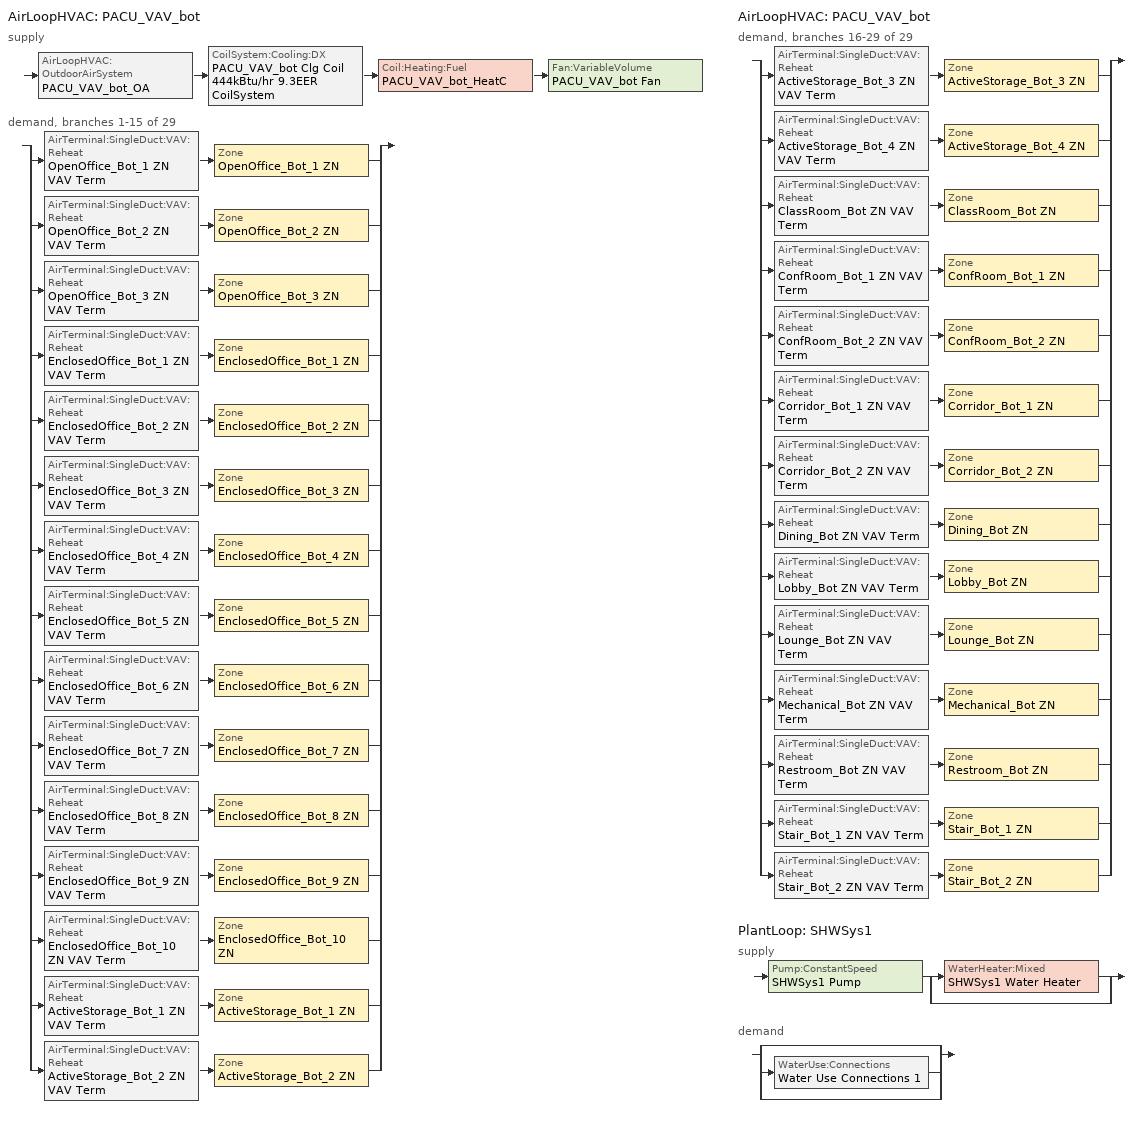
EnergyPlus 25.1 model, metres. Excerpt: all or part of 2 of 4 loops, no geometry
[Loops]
AirLoopHVAC 'PACU_VAV_bot'
 supply: AirLoopHVAC:OutdoorAirSystem 'PACU_VAV_bot_OA' > CoilSystem:Cooling:DX 'PACU_VAV_bot Clg Coil 444kBtu/hr 9.3EER CoilSystem' > Coil:Heating:Fuel 'PACU_VAV_bot_HeatC' > Fan:VariableVolume 'PACU_VAV_bot Fan'
 demand, branches 1-15 of 29: split
  | AirTerminal:SingleDuct:VAV:Reheat 'OpenOffice_Bot_1 ZN VAV Term' > Zone 'OpenOffice_Bot_1 ZN'
  | AirTerminal:SingleDuct:VAV:Reheat 'OpenOffice_Bot_2 ZN VAV Term' > Zone 'OpenOffice_Bot_2 ZN'
  | AirTerminal:SingleDuct:VAV:Reheat 'OpenOffice_Bot_3 ZN VAV Term' > Zone 'OpenOffice_Bot_3 ZN'
  | AirTerminal:SingleDuct:VAV:Reheat 'EnclosedOffice_Bot_1 ZN VAV Term' > Zone 'EnclosedOffice_Bot_1 ZN'
  | AirTerminal:SingleDuct:VAV:Reheat 'EnclosedOffice_Bot_2 ZN VAV Term' > Zone 'EnclosedOffice_Bot_2 ZN'
  | AirTerminal:SingleDuct:VAV:Reheat 'EnclosedOffice_Bot_3 ZN VAV Term' > Zone 'EnclosedOffice_Bot_3 ZN'
  | AirTerminal:SingleDuct:VAV:Reheat 'EnclosedOffice_Bot_4 ZN VAV Term' > Zone 'EnclosedOffice_Bot_4 ZN'
  | AirTerminal:SingleDuct:VAV:Reheat 'EnclosedOffice_Bot_5 ZN VAV Term' > Zone 'EnclosedOffice_Bot_5 ZN'
  | AirTerminal:SingleDuct:VAV:Reheat 'EnclosedOffice_Bot_6 ZN VAV Term' > Zone 'EnclosedOffice_Bot_6 ZN'
  | AirTerminal:SingleDuct:VAV:Reheat 'EnclosedOffice_Bot_7 ZN VAV Term' > Zone 'EnclosedOffice_Bot_7 ZN'
  | AirTerminal:SingleDuct:VAV:Reheat 'EnclosedOffice_Bot_8 ZN VAV Term' > Zone 'EnclosedOffice_Bot_8 ZN'
  | AirTerminal:SingleDuct:VAV:Reheat 'EnclosedOffice_Bot_9 ZN VAV Term' > Zone 'EnclosedOffice_Bot_9 ZN'
  | AirTerminal:SingleDuct:VAV:Reheat 'EnclosedOffice_Bot_10 ZN VAV Term' > Zone 'EnclosedOffice_Bot_10 ZN'
  | AirTerminal:SingleDuct:VAV:Reheat 'ActiveStorage_Bot_1 ZN VAV Term' > Zone 'ActiveStorage_Bot_1 ZN'
  | AirTerminal:SingleDuct:VAV:Reheat 'ActiveStorage_Bot_2 ZN VAV Term' > Zone 'ActiveStorage_Bot_2 ZN'
AirLoopHVAC 'PACU_VAV_bot'
 demand, branches 16-29 of 29: split
  | AirTerminal:SingleDuct:VAV:Reheat 'ActiveStorage_Bot_3 ZN VAV Term' > Zone 'ActiveStorage_Bot_3 ZN'
  | AirTerminal:SingleDuct:VAV:Reheat 'ActiveStorage_Bot_4 ZN VAV Term' > Zone 'ActiveStorage_Bot_4 ZN'
  | AirTerminal:SingleDuct:VAV:Reheat 'ClassRoom_Bot ZN VAV Term' > Zone 'ClassRoom_Bot ZN'
  | AirTerminal:SingleDuct:VAV:Reheat 'ConfRoom_Bot_1 ZN VAV Term' > Zone 'ConfRoom_Bot_1 ZN'
  | AirTerminal:SingleDuct:VAV:Reheat 'ConfRoom_Bot_2 ZN VAV Term' > Zone 'ConfRoom_Bot_2 ZN'
  | AirTerminal:SingleDuct:VAV:Reheat 'Corridor_Bot_1 ZN VAV Term' > Zone 'Corridor_Bot_1 ZN'
  | AirTerminal:SingleDuct:VAV:Reheat 'Corridor_Bot_2 ZN VAV Term' > Zone 'Corridor_Bot_2 ZN'
  | AirTerminal:SingleDuct:VAV:Reheat 'Dining_Bot ZN VAV Term' > Zone 'Dining_Bot ZN'
  | AirTerminal:SingleDuct:VAV:Reheat 'Lobby_Bot ZN VAV Term' > Zone 'Lobby_Bot ZN'
  | AirTerminal:SingleDuct:VAV:Reheat 'Lounge_Bot ZN VAV Term' > Zone 'Lounge_Bot ZN'
  | AirTerminal:SingleDuct:VAV:Reheat 'Mechanical_Bot ZN VAV Term' > Zone 'Mechanical_Bot ZN'
  | AirTerminal:SingleDuct:VAV:Reheat 'Restroom_Bot ZN VAV Term' > Zone 'Restroom_Bot ZN'
  | AirTerminal:SingleDuct:VAV:Reheat 'Stair_Bot_1 ZN VAV Term' > Zone 'Stair_Bot_1 ZN'
  | AirTerminal:SingleDuct:VAV:Reheat 'Stair_Bot_2 ZN VAV Term' > Zone 'Stair_Bot_2 ZN'
PlantLoop 'SHWSys1'
 supply: Pump:ConstantSpeed 'SHWSys1 Pump' > split
  | WaterHeater:Mixed 'SHWSys1 Water Heater'
  | bypass
 demand: split
  | bypass
  | WaterUse:Connections 'Water Use Connections 1'
  | bypass
[DesignSpecification:OutdoorAir] Outdoor Air Method=Sum; Outdoor Air Flow per Zone {m3/s}=0; Outdoor Air Flow Air Changes per Hour {1/hr}=0
Name | Outdoor Air Flow per Person {m3/s-person} | Outdoor Air Flow per Zone Floor Area {m3/s-m2}
MediumOffice - Storage Ventilation; MediumOffice - Classroom Ventilation; MediumOffice - Conference Ventilation; MediumOffice - ClosedOffice Ventilation; MediumOffice - Lobby Ventilation; MediumOffice - OpenOffice Ventilation | 0.00235973 | 0.0003048
MediumOffice - Corridor Ventilation | 0 | 0.0003048
MediumOffice - Dining Ventilation | 0.00235973 | 0.0006096
MediumOffice - Elec/MechRoom Ventilation; MediumOffice - Restroom Ventilation; MediumOffice - Stair Ventilation | 0 | 0
[DesignSpecification:ZoneAirDistribution] Zone Air Distribution Effectiveness in Cooling Mode=1; Zone Air Distribution Effectiveness in Heating Mode=1
ActiveStorage_Bot_1 ZN Design Spec Zone Air Dist; ActiveStorage_Bot_2 ZN Design Spec Zone Air Dist; ActiveStorage_Bot_3 ZN Design Spec Zone Air Dist; ActiveStorage_Bot_4 ZN Design Spec Zone Air Dist; ClassRoom_Bot ZN Design Spec Zone Air Dist; ConfRoom_Bot_1 ZN Design Spec Zone Air Dist; ConfRoom_Bot_2 ZN Design Spec Zone Air Dist; Corridor_Bot_1 ZN Design Spec Zone Air Dist; Corridor_Bot_2 ZN Design Spec Zone Air Dist; Dining_Bot ZN Design Spec Zone Air Dist; EnclosedOffice_Bot_7 ZN Design Spec Zone Air Dist; EnclosedOffice_Bot_10 ZN Design Spec Zone Air Dist; EnclosedOffice_Bot_3 ZN Design Spec Zone Air Dist; EnclosedOffice_Bot_4 ZN Design Spec Zone Air Dist; Lobby_Bot ZN Design Spec Zone Air Dist; Lounge_Bot ZN Design Spec Zone Air Dist; Mechanical_Bot ZN Design Spec Zone Air Dist; OpenOffice_Bot_1 ZN Design Spec Zone Air Dist; OpenOffice_Bot_2 ZN Design Spec Zone Air Dist; OpenOffice_Bot_3 ZN Design Spec Zone Air Dist; Restroom_Bot ZN Design Spec Zone Air Dist; Stair_Bot_1 ZN Design Spec Zone Air Dist; Stair_Bot_2 ZN Design Spec Zone Air Dist; EnclosedOffice_Bot_6 ZN Design Spec Zone Air Dist; EnclosedOffice_Bot_5 ZN Design Spec Zone Air Dist; EnclosedOffice_Bot_1 ZN Design Spec Zone Air Dist; EnclosedOffice_Bot_9 ZN Design Spec Zone Air Dist; EnclosedOffice_Bot_8 ZN Design Spec Zone Air Dist; EnclosedOffice_Bot_2 ZN Design Spec Zone Air Dist
[Sizing:System]
PACU_VAV_bot: Type of Load to Size On=Sensible; Design Outdoor Air Flow Rate {m3/s}=1.06755; Central Heating Maximum System Air Flow Ratio=0.5; Preheat Design Temperature {C}=7; Preheat Design Humidity Ratio {kgWater/kgDryAir}=0.008; Precool Design Temperature {C}=12.8; Precool Design Humidity Ratio {kgWater/kgDryAir}=0.008; Central Cooling Design Supply Air Temperature {C}=12.8; Central Heating Design Supply Air Temperature {C}=12.8; Type of Zone Sum to Use=Coincident; 100% Outdoor Air in Cooling=No; 100% Outdoor Air in Heating=No; Central Cooling Design Supply Air Humidity Ratio {kgWater/kgDryAir}=0.0085; Central Heating Design Supply Air Humidity Ratio {kgWater/kgDryAir}=0.008; Cooling Supply Air Flow Rate Method=DesignDay; Cooling Supply Air Flow Rate {m3/s}=0; Heating Supply Air Flow Rate Method=DesignDay; Heating Supply Air Flow Rate {m3/s}=0; System Outdoor Air Method=ZoneSum
[Sizing:Plant]
SHWSys1: Loop Type=Heating; Design Loop Exit Temperature {C}=60; Loop Design Temperature Difference {deltaC}=5
[ZoneControl:Thermostat] Control Type Schedule=Dual Zone Control Type Sched
Name | Zone or ZoneList | Control 1
ActiveStorage_Bot_1 ZN Thermostat | ActiveStorage_Bot_1 ZN | MediumOffice - Storage Thermostat 1
ActiveStorage_Bot_2 ZN Thermostat | ActiveStorage_Bot_2 ZN | MediumOffice - Storage Thermostat 2
ActiveStorage_Bot_3 ZN Thermostat | ActiveStorage_Bot_3 ZN | MediumOffice - Storage Thermostat 3
ActiveStorage_Bot_4 ZN Thermostat | ActiveStorage_Bot_4 ZN | MediumOffice - Storage Thermostat 4
ClassRoom_Bot ZN Thermostat | ClassRoom_Bot ZN | MediumOffice - Classroom Thermostat 1
ConfRoom_Bot_1 ZN Thermostat | ConfRoom_Bot_1 ZN | MediumOffice - Conference Thermostat 1
ConfRoom_Bot_2 ZN Thermostat | ConfRoom_Bot_2 ZN | MediumOffice - Conference Thermostat 2
Corridor_Bot_1 ZN Thermostat | Corridor_Bot_1 ZN | MediumOffice - Corridor Thermostat 1
Corridor_Bot_2 ZN Thermostat | Corridor_Bot_2 ZN | MediumOffice - Corridor Thermostat 2
Dining_Bot ZN Thermostat | Dining_Bot ZN | MediumOffice - Dining Thermostat 1
EnclosedOffice_Bot_7 ZN Thermostat | EnclosedOffice_Bot_7 ZN | MediumOffice - ClosedOffice Thermostat 1
EnclosedOffice_Bot_10 ZN Thermostat | EnclosedOffice_Bot_10 ZN | MediumOffice - ClosedOffice Thermostat 2
EnclosedOffice_Bot_3 ZN Thermostat | EnclosedOffice_Bot_3 ZN | MediumOffice - ClosedOffice Thermostat 3
EnclosedOffice_Bot_4 ZN Thermostat | EnclosedOffice_Bot_4 ZN | MediumOffice - ClosedOffice Thermostat 4
Lobby_Bot ZN Thermostat | Lobby_Bot ZN | MediumOffice - Lobby Thermostat 1
Lounge_Bot ZN Thermostat | Lounge_Bot ZN | MediumOffice - Lobby Thermostat 4
Mechanical_Bot ZN Thermostat | Mechanical_Bot ZN | MediumOffice - Elec/MechRoom Thermostat 1
OpenOffice_Bot_1 ZN Thermostat | OpenOffice_Bot_1 ZN | MediumOffice - OpenOffice Thermostat 1
OpenOffice_Bot_2 ZN Thermostat | OpenOffice_Bot_2 ZN | MediumOffice - OpenOffice Thermostat 2
OpenOffice_Bot_3 ZN Thermostat | OpenOffice_Bot_3 ZN | MediumOffice - OpenOffice Thermostat 3
Restroom_Bot ZN Thermostat | Restroom_Bot ZN | MediumOffice - Restroom Thermostat 1
Stair_Bot_1 ZN Thermostat | Stair_Bot_1 ZN | MediumOffice - Stair Thermostat 1
Stair_Bot_2 ZN Thermostat | Stair_Bot_2 ZN | MediumOffice - Stair Thermostat 2
EnclosedOffice_Bot_6 ZN Thermostat | EnclosedOffice_Bot_6 ZN | MediumOffice - ClosedOffice Thermostat 1
EnclosedOffice_Bot_5 ZN Thermostat | EnclosedOffice_Bot_5 ZN | MediumOffice - ClosedOffice Thermostat 1
EnclosedOffice_Bot_1 ZN Thermostat | EnclosedOffice_Bot_1 ZN | MediumOffice - ClosedOffice Thermostat 1
EnclosedOffice_Bot_9 ZN Thermostat | EnclosedOffice_Bot_9 ZN | MediumOffice - ClosedOffice Thermostat 1
EnclosedOffice_Bot_8 ZN Thermostat | EnclosedOffice_Bot_8 ZN | MediumOffice - ClosedOffice Thermostat 1
EnclosedOffice_Bot_2 ZN Thermostat | EnclosedOffice_Bot_2 ZN | MediumOffice - ClosedOffice Thermostat 1
[ThermostatSetpoint:DualSetpoint] Heating Setpoint Temperature Schedule=HTGSETP_SCH_YES_OPTIMUM; Cooling Setpoint Temperature Schedule=CLGSETP_SCH_YES_OPTIMUM
MediumOffice - Storage Thermostat 1; MediumOffice - Storage Thermostat 2; MediumOffice - Storage Thermostat 3; MediumOffice - Storage Thermostat 4; MediumOffice - Classroom Thermostat 1; MediumOffice - Conference Thermostat 1; MediumOffice - Conference Thermostat 2; MediumOffice - Corridor Thermostat 1; MediumOffice - Corridor Thermostat 2; MediumOffice - Dining Thermostat 1; MediumOffice - ClosedOffice Thermostat 1; MediumOffice - ClosedOffice Thermostat 2; MediumOffice - ClosedOffice Thermostat 3; MediumOffice - ClosedOffice Thermostat 4; MediumOffice - Lobby Thermostat 1; MediumOffice - Lobby Thermostat 4; MediumOffice - Elec/MechRoom Thermostat 1; MediumOffice - OpenOffice Thermostat 1; MediumOffice - OpenOffice Thermostat 2; MediumOffice - OpenOffice Thermostat 3; MediumOffice - Restroom Thermostat 1; MediumOffice - Stair Thermostat 1; MediumOffice - Stair Thermostat 2
[AirTerminal:SingleDuct:VAV:Reheat] Availability Schedule=ALWAYS_ON; Maximum Air Flow Rate {m3/s}=Autosize; Zone Minimum Air Flow Input Method=FixedFlowRate; Maximum Hot Water or Steam Flow Rate {m3/s}=Autosize; Minimum Hot Water or Steam Flow Rate {m3/s}=0; Convergence Tolerance=0.001; Damper Heating Action=ReverseWithLimits; Maximum Flow per Zone Floor Area During Reheat {m3/s-m2}=Autocalculate; Maximum Flow Fraction During Reheat=0.5; Maximum Reheat Air Temperature {C}=40
Name | Fixed Minimum Air Flow Rate {m3/s} | Reheat Coil
ActiveStorage_Bot_1 ZN VAV Term | 0.032571 | ActiveStorage_Bot_1 ZN Rht Coil
ActiveStorage_Bot_2 ZN VAV Term | 0.028998 | ActiveStorage_Bot_2 ZN Rht Coil
ActiveStorage_Bot_3 ZN VAV Term | 0.028998 | ActiveStorage_Bot_3 ZN Rht Coil
ActiveStorage_Bot_4 ZN VAV Term | 0.011916 | ActiveStorage_Bot_4 ZN Rht Coil
ClassRoom_Bot ZN VAV Term | 0.0761055 | ClassRoom_Bot ZN Rht Coil
ConfRoom_Bot_1 ZN VAV Term | 0.0643995 | ConfRoom_Bot_1 ZN Rht Coil
ConfRoom_Bot_2 ZN VAV Term | 0.0643995 | ConfRoom_Bot_2 ZN Rht Coil
Corridor_Bot_1 ZN VAV Term | 0.033498 | Corridor_Bot_1 ZN Rht Coil
Corridor_Bot_2 ZN VAV Term | 0.033498 | Corridor_Bot_2 ZN Rht Coil
Dining_Bot ZN VAV Term | 0.031896 | Dining_Bot ZN Rht Coil
EnclosedOffice_Bot_7 ZN VAV Term | 0.0216525 | EnclosedOffice_Bot_7 ZN Rht Coil
EnclosedOffice_Bot_10 ZN VAV Term | 0.0216705 | EnclosedOffice_Bot_10 ZN Rht Coil
EnclosedOffice_Bot_3 ZN VAV Term | 0.0279435 | EnclosedOffice_Bot_3 ZN Rht Coil
EnclosedOffice_Bot_4 ZN VAV Term | 0.0279435 | EnclosedOffice_Bot_4 ZN Rht Coil
Lobby_Bot ZN VAV Term | 0.0538935 | Lobby_Bot ZN Rht Coil
Lounge_Bot ZN VAV Term | 0.0777975 | Lounge_Bot ZN Rht Coil
Mechanical_Bot ZN VAV Term | 0.0224145 | Mechanical_Bot ZN Rht Coil
OpenOffice_Bot_1 ZN VAV Term | 0.136614 | OpenOffice_Bot_1 ZN Rht Coil
OpenOffice_Bot_2 ZN VAV Term | 0.136614 | OpenOffice_Bot_2 ZN Rht Coil
OpenOffice_Bot_3 ZN VAV Term | 0.122393 | OpenOffice_Bot_3 ZN Rht Coil
Restroom_Bot ZN VAV Term | 0 | Restroom_Bot ZN Rht Coil
Stair_Bot_1 ZN VAV Term | 0.0138195 | Stair_Bot_1 ZN Rht Coil
Stair_Bot_2 ZN VAV Term | 0.0138195 | Stair_Bot_2 ZN Rht Coil
EnclosedOffice_Bot_6 ZN VAV Term | 0.0216525 | EnclosedOffice_Bot_6 ZN Rht Coil
EnclosedOffice_Bot_5 ZN VAV Term | 0.0216525 | EnclosedOffice_Bot_5 ZN Rht Coil
EnclosedOffice_Bot_1 ZN VAV Term | 0.021657 | EnclosedOffice_Bot_1 ZN Rht Coil
EnclosedOffice_Bot_9 ZN VAV Term | 0.021648 | EnclosedOffice_Bot_9 ZN Rht Coil
EnclosedOffice_Bot_8 ZN VAV Term | 0.021648 | EnclosedOffice_Bot_8 ZN Rht Coil
EnclosedOffice_Bot_2 ZN VAV Term | 0.021648 | EnclosedOffice_Bot_2 ZN Rht Coil
[Zone equipment]
ActiveStorage_Bot_1 ZN: ActiveStorage_Bot_1 ZN VAV Term
ActiveStorage_Bot_2 ZN: ActiveStorage_Bot_2 ZN VAV Term
ActiveStorage_Bot_3 ZN: ActiveStorage_Bot_3 ZN VAV Term
ActiveStorage_Bot_4 ZN: ActiveStorage_Bot_4 ZN VAV Term
ClassRoom_Bot ZN: ClassRoom_Bot ZN VAV Term
ConfRoom_Bot_1 ZN: ConfRoom_Bot_1 ZN VAV Term
ConfRoom_Bot_2 ZN: ConfRoom_Bot_2 ZN VAV Term
Corridor_Bot_1 ZN: Corridor_Bot_1 ZN VAV Term
Corridor_Bot_2 ZN: Corridor_Bot_2 ZN VAV Term
Dining_Bot ZN: Dining_Bot ZN VAV Term
EnclosedOffice_Bot_7 ZN: EnclosedOffice_Bot_7 ZN VAV Term
EnclosedOffice_Bot_10 ZN: EnclosedOffice_Bot_10 ZN VAV Term
EnclosedOffice_Bot_3 ZN: EnclosedOffice_Bot_3 ZN VAV Term
EnclosedOffice_Bot_4 ZN: EnclosedOffice_Bot_4 ZN VAV Term
Lobby_Bot ZN: Lobby_Bot ZN VAV Term
Lounge_Bot ZN: Lounge_Bot ZN VAV Term
Mechanical_Bot ZN: Mechanical_Bot ZN VAV Term
OpenOffice_Bot_1 ZN: OpenOffice_Bot_1 ZN VAV Term
OpenOffice_Bot_2 ZN: OpenOffice_Bot_2 ZN VAV Term
OpenOffice_Bot_3 ZN: OpenOffice_Bot_3 ZN VAV Term
Restroom_Bot ZN: Restroom_Bot ZN VAV Term
Stair_Bot_1 ZN: Stair_Bot_1 ZN VAV Term
Stair_Bot_2 ZN: Stair_Bot_2 ZN VAV Term
EnclosedOffice_Bot_6 ZN: EnclosedOffice_Bot_6 ZN VAV Term
EnclosedOffice_Bot_5 ZN: EnclosedOffice_Bot_5 ZN VAV Term
EnclosedOffice_Bot_1 ZN: EnclosedOffice_Bot_1 ZN VAV Term
EnclosedOffice_Bot_9 ZN: EnclosedOffice_Bot_9 ZN VAV Term
EnclosedOffice_Bot_8 ZN: EnclosedOffice_Bot_8 ZN VAV Term
EnclosedOffice_Bot_2 ZN: EnclosedOffice_Bot_2 ZN VAV Term
[Fan:VariableVolume]
PACU_VAV_bot Fan: Availability Schedule=HVACOperationSchd; Fan Total Efficiency=0.6006; Pressure Rise {Pa}=1389.42; Maximum Flow Rate {m3/s}=AUTOSIZE; Fan Power Minimum Flow Rate Input Method=Fraction; Fan Power Minimum Flow Fraction=0.25; Motor Efficiency=0.924; Motor In Airstream Fraction=1; Fan Power Coefficient 1=0.0408; Fan Power Coefficient 2=0.088; Fan Power Coefficient 3=-0.0729; Fan Power Coefficient 4=0.9437; Fan Power Coefficient 5=0
[Coil:Cooling:DX:TwoSpeed]
PACU_VAV_bot_CoolC DXCoil: Availability Schedule=ALWAYS_ON; High Speed Gross Rated Total Cooling Capacity {W}=76822.65; High Speed Rated Sensible Heat Ratio=Autosize; High Speed Gross Rated Cooling COP {W/W}=3.39929; High Speed Rated Air Flow Rate {m3/s}=3.42786; Total Cooling Capacity Function of Temperature Curve=FURNACE_PACU_VAV_CoolCCarrier48TM014_12tons_CapFT; Total Cooling Capacity Function of Flow Fraction Curve=FURNACE_PACU_VAV_CoolCCarrier48TM014_12tons_FFF; Energy Input Ratio Function of Temperature Curve=FURNACE_PACU_VAV_CoolCCarrier48TM014_12tons_EIRFT; Energy Input Ratio Function of Flow Fraction Curve=FURNACE_PACU_VAV_CoolCCarrier48TM014_12tons_EIRFFF; Part Load Fraction Correlation Curve=FURNACE_PACU_VAV_CoolCIEA_HVAC_BESTEST_9ton-PLR; Low Speed Gross Rated Total Cooling Capacity {W}=AUTOSIZE; Low Speed Gross Rated Sensible Heat Ratio=0.73056; Low Speed Gross Rated Cooling COP {W/W}=3.39929; Low Speed Rated Air Flow Rate {m3/s}=2.28524; Low Speed Total Cooling Capacity Function of Temperature Curve=FURNACE_PACU_VAV_CoolCCarrier48TM014_12tons_CapFT; Low Speed Energy Input Ratio Function of Temperature Curve=FURNACE_PACU_VAV_CoolCCarrier48TM014_12tons_EIRFT
[Coil:Heating:Electric] Availability Schedule=ALWAYS_ON; Efficiency=1; Nominal Capacity {W}=Autosize
ActiveStorage_Bot_1 ZN Rht Coil; ActiveStorage_Bot_2 ZN Rht Coil; ActiveStorage_Bot_3 ZN Rht Coil; ActiveStorage_Bot_4 ZN Rht Coil; ClassRoom_Bot ZN Rht Coil; ConfRoom_Bot_1 ZN Rht Coil; ConfRoom_Bot_2 ZN Rht Coil; Corridor_Bot_1 ZN Rht Coil; Corridor_Bot_2 ZN Rht Coil; Dining_Bot ZN Rht Coil; EnclosedOffice_Bot_7 ZN Rht Coil; EnclosedOffice_Bot_10 ZN Rht Coil; EnclosedOffice_Bot_3 ZN Rht Coil; EnclosedOffice_Bot_4 ZN Rht Coil; Lobby_Bot ZN Rht Coil; Lounge_Bot ZN Rht Coil; Mechanical_Bot ZN Rht Coil; OpenOffice_Bot_1 ZN Rht Coil; OpenOffice_Bot_2 ZN Rht Coil; OpenOffice_Bot_3 ZN Rht Coil; Restroom_Bot ZN Rht Coil; Stair_Bot_1 ZN Rht Coil; Stair_Bot_2 ZN Rht Coil; EnclosedOffice_Bot_6 ZN Rht Coil; EnclosedOffice_Bot_5 ZN Rht Coil; EnclosedOffice_Bot_1 ZN Rht Coil; EnclosedOffice_Bot_9 ZN Rht Coil; EnclosedOffice_Bot_8 ZN Rht Coil; EnclosedOffice_Bot_2 ZN Rht Coil
[Coil:Heating:Fuel]
PACU_VAV_bot_HeatC: Availability Schedule=ALWAYS_ON; Fuel Type=NaturalGas; Burner Efficiency=0.81; Nominal Capacity {W}=AutoSize
[CoilSystem:Cooling:DX]
PACU_VAV_bot Clg Coil 444kBtu/hr 9.3EER CoilSystem: Availability Schedule=ALWAYS_ON; Cooling Coil=PACU_VAV_bot_CoolC DXCoil
[Controller:OutdoorAir]
PACU_VAV_bot_OA_Controller: Minimum Outdoor Air Flow Rate {m3/s}=AUTOSIZE; Maximum Outdoor Air Flow Rate {m3/s}=AUTOSIZE; Economizer Control Type=DifferentialDryBulb; Economizer Control Action Type=ModulateFlow; Lockout Type=LockoutWithHeating; Minimum Limit Type=FixedMinimum; Minimum Outdoor Air Schedule=MinOA_MotorizedDamper_Sched
[Controller:MechanicalVentilation]
PACU_VAV_bot Ventilation Controller: Availability Schedule=MinOA_MotorizedDamper_Sched; Demand Controlled Ventilation=No; System Outdoor Air Method=ZoneSum; Zone or ZoneList 1=ActiveStorage_Bot_1 ZN; Design Specification Outdoor Air Object Name 1=MediumOffice - Storage Ventilation; Design Specification Zone Air Distribution Object Name 1=ActiveStorage_Bot_1 ZN Design Spec Zone Air Dist; Zone or ZoneList 2=ActiveStorage_Bot_2 ZN; Design Specification Outdoor Air Object Name 2=MediumOffice - Storage Ventilation; Design Specification Zone Air Distribution Object Name 2=ActiveStorage_Bot_2 ZN Design Spec Zone Air Dist; Zone or ZoneList 3=ActiveStorage_Bot_3 ZN; Design Specification Outdoor Air Object Name 3=MediumOffice - Storage Ventilation; Design Specification Zone Air Distribution Object Name 3=ActiveStorage_Bot_3 ZN Design Spec Zone Air Dist; Zone or ZoneList 4=ActiveStorage_Bot_4 ZN; Design Specification Outdoor Air Object Name 4=MediumOffice - Storage Ventilation; Design Specification Zone Air Distribution Object Name 4=ActiveStorage_Bot_4 ZN Design Spec Zone Air Dist; Zone or ZoneList 5=ClassRoom_Bot ZN; Design Specification Outdoor Air Object Name 5=MediumOffice - Classroom Ventilation; Design Specification Zone Air Distribution Object Name 5=ClassRoom_Bot ZN Design Spec Zone Air Dist; Zone or ZoneList 6=ConfRoom_Bot_1 ZN; Design Specification Outdoor Air Object Name 6=MediumOffice - Conference Ventilation; Design Specification Zone Air Distribution Object Name 6=ConfRoom_Bot_1 ZN Design Spec Zone Air Dist; Zone or ZoneList 7=ConfRoom_Bot_2 ZN; Design Specification Outdoor Air Object Name 7=MediumOffice - Conference Ventilation; Design Specification Zone Air Distribution Object Name 7=ConfRoom_Bot_2 ZN Design Spec Zone Air Dist; Zone or ZoneList 8=Corridor_Bot_1 ZN; Design Specification Outdoor Air Object Name 8=MediumOffice - Corridor Ventilation; Design Specification Zone Air Distribution Object Name 8=Corridor_Bot_1 ZN Design Spec Zone Air Dist; Zone or ZoneList 9=Corridor_Bot_2 ZN; Design Specification Outdoor Air Object Name 9=MediumOffice - Corridor Ventilation; Design Specification Zone Air Distribution Object Name 9=Corridor_Bot_2 ZN Design Spec Zone Air Dist; Zone or ZoneList 10=Dining_Bot ZN; Design Specification Outdoor Air Object Name 10=MediumOffice - Dining Ventilation; Design Specification Zone Air Distribution Object Name 10=Dining_Bot ZN Design Spec Zone Air Dist; Zone or ZoneList 11=EnclosedOffice_Bot_7 ZN; Design Specification Outdoor Air Object Name 11=MediumOffice - ClosedOffice Ventilation; Design Specification Zone Air Distribution Object Name 11=EnclosedOffice_Bot_7 ZN Design Spec Zone Air Dist; Zone or ZoneList 12=EnclosedOffice_Bot_10 ZN; Design Specification Outdoor Air Object Name 12=MediumOffice - ClosedOffice Ventilation; Design Specification Zone Air Distribution Object Name 12=EnclosedOffice_Bot_10 ZN Design Spec Zone Air Dist; Zone or ZoneList 13=EnclosedOffice_Bot_3 ZN; Design Specification Outdoor Air Object Name 13=MediumOffice - ClosedOffice Ventilation; Design Specification Zone Air Distribution Object Name 13=EnclosedOffice_Bot_3 ZN Design Spec Zone Air Dist; Zone or ZoneList 14=EnclosedOffice_Bot_4 ZN; Design Specification Outdoor Air Object Name 14=MediumOffice - ClosedOffice Ventilation; Design Specification Zone Air Distribution Object Name 14=EnclosedOffice_Bot_4 ZN Design Spec Zone Air Dist; Zone or ZoneList 15=EnclosedOffice_Bot_6 ZN; Design Specification Outdoor Air Object Name 15=MediumOffice - ClosedOffice Ventilation; Design Specification Zone Air Distribution Object Name 15=EnclosedOffice_Bot_6 ZN Design Spec Zone Air Dist; Zone or ZoneList 16=EnclosedOffice_Bot_5 ZN; Design Specification Outdoor Air Object Name 16=MediumOffice - ClosedOffice Ventilation; Design Specification Zone Air Distribution Object Name 16=EnclosedOffice_Bot_5 ZN Design Spec Zone Air Dist; Zone or ZoneList 17=EnclosedOffice_Bot_1 ZN; Design Specification Outdoor Air Object Name 17=MediumOffice - ClosedOffice Ventilation; Design Specification Zone Air Distribution Object Name 17=EnclosedOffice_Bot_1 ZN Design Spec Zone Air Dist; Zone or ZoneList 18=EnclosedOffice_Bot_9 ZN; Design Specification Outdoor Air Object Name 18=MediumOffice - ClosedOffice Ventilation; Design Specification Zone Air Distribution Object Name 18=EnclosedOffice_Bot_9 ZN Design Spec Zone Air Dist; Zone or ZoneList 19=EnclosedOffice_Bot_8 ZN; Design Specification Outdoor Air Object Name 19=MediumOffice - ClosedOffice Ventilation; Design Specification Zone Air Distribution Object Name 19=EnclosedOffice_Bot_8 ZN Design Spec Zone Air Dist; Zone or ZoneList 20=EnclosedOffice_Bot_2 ZN; Design Specification Outdoor Air Object Name 20=MediumOffice - ClosedOffice Ventilation; Design Specification Zone Air Distribution Object Name 20=EnclosedOffice_Bot_2 ZN Design Spec Zone Air Dist; Zone or ZoneList 21=Lobby_Bot ZN; Design Specification Outdoor Air Object Name 21=MediumOffice - Lobby Ventilation; Design Specification Zone Air Distribution Object Name 21=Lobby_Bot ZN Design Spec Zone Air Dist; Zone or ZoneList 22=Lounge_Bot ZN; Design Specification Outdoor Air Object Name 22=MediumOffice - Lobby Ventilation; Design Specification Zone Air Distribution Object Name 22=Lounge_Bot ZN Design Spec Zone Air Dist; Zone or ZoneList 23=Mechanical_Bot ZN; Design Specification Outdoor Air Object Name 23=MediumOffice - Elec/MechRoom Ventilation; Design Specification Zone Air Distribution Object Name 23=Mechanical_Bot ZN Design Spec Zone Air Dist; Zone or ZoneList 24=OpenOffice_Bot_1 ZN; Design Specification Outdoor Air Object Name 24=MediumOffice - OpenOffice Ventilation; Design Specification Zone Air Distribution Object Name 24=OpenOffice_Bot_1 ZN Design Spec Zone Air Dist; Zone or ZoneList 25=OpenOffice_Bot_2 ZN; Design Specification Outdoor Air Object Name 25=MediumOffice - OpenOffice Ventilation; Design Specification Zone Air Distribution Object Name 25=OpenOffice_Bot_2 ZN Design Spec Zone Air Dist; Zone or ZoneList 26=OpenOffice_Bot_3 ZN; Design Specification Outdoor Air Object Name 26=MediumOffice - OpenOffice Ventilation; Design Specification Zone Air Distribution Object Name 26=OpenOffice_Bot_3 ZN Design Spec Zone Air Dist; Zone or ZoneList 27=Restroom_Bot ZN; Design Specification Outdoor Air Object Name 27=MediumOffice - Restroom Ventilation; Design Specification Zone Air Distribution Object Name 27=Restroom_Bot ZN Design Spec Zone Air Dist; Zone or ZoneList 28=Stair_Bot_1 ZN; Design Specification Outdoor Air Object Name 28=MediumOffice - Stair Ventilation; Design Specification Zone Air Distribution Object Name 28=Stair_Bot_1 ZN Design Spec Zone Air Dist; Zone or ZoneList 29=Stair_Bot_2 ZN; Design Specification Outdoor Air Object Name 29=MediumOffice - Stair Ventilation; Design Specification Zone Air Distribution Object Name 29=Stair_Bot_2 ZN Design Spec Zone Air Dist
[AirLoopHVAC]
PACU_VAV_bot: Design Supply Air Flow Rate {m3/s}=AutoSize
[Pump:ConstantSpeed]
SHWSys1 Pump: Design Flow Rate {m3/s}=Autosize; Design Pump Head {Pa}=29891; Design Power Consumption {W}=Autosize; Motor Efficiency=0.3; Fraction of Motor Inefficiencies to Fluid Stream=0; Pump Control Type=Intermittent
[WaterHeater:Mixed]
SHWSys1 Water Heater: Tank Volume {m3}=0.378541; Setpoint Temperature Schedule=SHWSys1 Water Heater Setpoint Temperature Schedule; Deadband Temperature Difference {deltaC}=2; Maximum Temperature Limit {C}=82.2222; Heater Control Type=Cycle; Heater Maximum Capacity {W}=29307.11; Heater Fuel Type=NATURALGAS; Heater Thermal Efficiency=0.80804; Off Cycle Parasitic Fuel Consumption Rate {W}=1886.44; Off Cycle Parasitic Fuel Type=NATURALGAS; Off Cycle Parasitic Heat Fraction to Tank=0.8; On Cycle Parasitic Fuel Consumption Rate {W}=1886.44; On Cycle Parasitic Fuel Type=NATURALGAS; Ambient Temperature Indicator=zone; Ambient Temperature Zone=Mechanical_Bot ZN; Off Cycle Loss Coefficient to Ambient Temperature {W/K}=7.56156; On Cycle Loss Coefficient to Ambient Temperature {W/K}=7.56156; Use Side Effectiveness=1; Source Side Effectiveness=1; Use Side Design Flow Rate {m3/s}=AUTOSIZE; Source Side Design Flow Rate {m3/s}=AUTOSIZE; Indirect Water Heating Recovery Time {hr}=1.5
[PlantLoop]
SHWSys1: Fluid Type=Water; Plant Equipment Operation Scheme=Main Service Water Loop Operation Schemes; Maximum Loop Temperature {C}=60; Minimum Loop Temperature {C}=10; Maximum Loop Flow Rate {m3/s}=Autosize; Minimum Loop Flow Rate {m3/s}=0; Plant Loop Volume {m3}=Autocalculate; Load Distribution Scheme=Optimal
[PlantEquipmentList]
Main Service Water Loop Heating Equipment List: SHWSys1 Water Heater
[PlantEquipmentOperation:HeatingLoad]
Main Service Water Loop Heating Operation Scheme: Load Range 1 Lower Limit {W}=0; Load Range 1 Upper Limit {W}=1000000000; Range 1 Equipment List=Main Service Water Loop Heating Equipment List
[PlantEquipmentOperationSchemes]
Main Service Water Loop Operation Schemes: Control Scheme 1=Main Service Water Loop Heating Operation Scheme; Control Scheme 1 Schedule=PlantOnSched
[SetpointManager:Scheduled]
SHWSys1 Loop Setpoint Manager: Control Variable=Temperature; Schedule=SHWSys1-Loop-Temp-Schedule; Setpoint Node or NodeList=SHWSys1 Supply Outlet Node
[SetpointManager:OutdoorAirReset]
PACU_VAV_bot Supply Air Temperature Manager: Control Variable=Temperature; Setpoint at Outdoor Low Temperature {C}=15.6; Outdoor Low Temperature {C}=10; Setpoint at Outdoor High Temperature {C}=12.8; Outdoor High Temperature {C}=21.1; Setpoint Node or NodeList=PACU_VAV_bot Supply Equipment Outlet Node
[SetpointManager:MixedAir] Control Variable=Temperature
Name | Setpoint Node or NodeList
PACU_VAV_bot_CoolC SAT Manager | PACU_VAV_bot_CoolC-PACU_VAV_bot_HeatCNode
PACU_VAV_bot_HeatC MixedAir Manager | PACU_VAV_bot_HeatC-PACU_VAV_bot FanNode
PACU_VAV_bot_OAMixed Air Temp Manager | PACU_VAV_bot_OA-PACU_VAV_bot_CoolCNode
[WaterUse:Equipment]
Main Service Water Use 0.85gal/min: Peak Flow Rate {m3/s}=5.36267e-05; Flow Rate Fraction Schedule=BLDG_SWH_SCH; Target Temperature Schedule=Core_bottom sub cat Temp Sched; Sensible Fraction Schedule=Core_bottom sub cat Sensible fract sched; Latent Fraction Schedule=Core_bottom sub cat Latent fract sched
[WaterUse:Connections]
Water Use Connections 1: Water Use Equipment 1=Main Service Water Use 0.85gal/min
[Schedule:Compact]
ALWAYS_ON; PlantOnSched: Through: 12/31, For: AllDays, Until: 24:00, 1
HVACOperationSchd: Through: 12/31, For: Weekdays SummerDesignDay, Until: 06:00, 0, Until: 22:00, 1, Until: 24:00, 0, For: Saturday WinterDesignDay, Until: 06:00, 0, Until: 18:00, 1, Until: 24:00, 0, For:Sunday Holidays AllOtherDays, Until: 24:00, 0
BLDG_SWH_SCH: Through: 12/31, For: Weekdays SummerDesignDay, Until: 05:00, 0, Until: 06:00, 0, Until: 07:00, 0.07, Until: 08:00, 0.19, Until: 09:00, 0.35, Until: 10:00, 0.38, Until: 11:00, 0.39, Until: 12:00, 0.47, Until: 13:00, 0.57, Until: 14:00, 0.54, Until: 15:00, 0.34, Until: 16:00, 0.33, Until: 17:00, 0.44, Until: 18:00, 0.26, Until: 19:00, 0.21, Until: 20:00, 0.15, Until: 21:00, 0.17, Until: 22:00, 0.08, Until: 24:00, 0.05, For: Saturday WinterDesignDay, Until: 05:00, 0, Until: 06:00, 0, Until: 07:00, 0.07, Until: 08:00, 0.11, Until: 09:00, 0.15, Until: 10:00, 0.21, Until: 11:00, 0.19, Until: 12:00, 0.23, Until: 13:00, 0.2, Until: 14:00, 0.19, Until: 15:00, 0.15, Until: 16:00, 0.13, Until: 17:00, 0.14, Until: 19:00, 0.07, Until: 22:00, 0, Until: 24:00, 0, For:Sunday Holidays AllOtherDays, Until: 05:00, 0, Until: 06:00, 0, Until: 11:00, 0.04, Until: 13:00, 0.06, Until: 14:00, 0.09, Until: 15:00, 0.06, Until: 18:00, 0.04, Until: 22:00, 0, Until: 24:00, 0
HTGSETP_SCH_YES_OPTIMUM: Through: 12/31, For: WinterDesignDay, Until: 05:00, 15.6, Until: 06:00, 17.6, Until: 07:00, 19.6, Until: 22:00, 21, Until: 24:00, 15.6, For: Weekdays, Until: 05:00, 15.6, Until: 06:00, 17.8, Until: 07:00, 20, Until: 22:00, 21, Until: 24:00, 15.6, For SummerDesignDay, Until: 24:00, 15.6, For: Saturday, Until: 05:00, 15.6, Until: 06:00, 17.8, Until: 07:00, 20, Until: 17:00, 21, Until: 24:00, 15.6, For:Sunday Holidays AllOtherDays, Until: 24:00, 15.6
CLGSETP_SCH_YES_OPTIMUM: Through: 12/31, For: SummerDesignDay, Until: 05:00, 26.7, Until: 06:00, 25.7, Until: 07:00, 25, Until: 22:00, 24, Until: 24:00, 26.7, For: Weekdays, Until: 05:00, 26.7, Until: 06:00, 25.6, Until: 07:00, 25, Until: 22:00, 24, Until: 24:00, 26.7, For: Saturday, Until: 05:00, 26.7, Until: 06:00, 25.7, Until: 07:00, 25, Until: 17:00, 24, Until: 24:00, 26.7, For WinterDesignDay, Until: 24:00, 26.7, For:Sunday Holidays AllOtherDays, Until: 24:00, 26.7
MinOA_MotorizedDamper_Sched: Through: 12/31, For: Weekdays SummerDesignDay, Until: 07:00, 0, Until: 22:00, 1, Until: 24:00, 0, For: Saturday WinterDesignDay, Until: 07:00, 0, Until: 18:00, 1, Until: 24:00, 0, For:Sunday Holidays AllOtherDays, Until: 24:00, 0
Dual Zone Control Type Sched: Through: 12/31, For: AllDays, Until: 24:00, 4
Core_bottom sub cat Latent fract sched: Through: 12/31, For: AllDays, Until: 24:00, 0.05
Core_bottom sub cat Sensible fract sched: Through: 12/31, For: AllDays, Until: 24:00, 0.2
Core_bottom sub cat Temp Sched; SHWSys1-Loop-Temp-Schedule; SHWSys1 Water Heater Setpoint Temperature Schedule: Through: 12/31, For: AllDays, Until: 24:00, 60
[Curve:Quadratic]
Name | Coefficient1 Constant | Coefficient2 x | Coefficient3 x**2 | Minimum Value of x | Maximum Value of x
FURNACE_PACU_VAV_CoolCCarrier48TM014_12tons_FFF | 0.718954 | 0.435436 | -0.154193 | 0.75 | 1.25
FURNACE_PACU_VAV_CoolCCarrier48TM014_12tons_EIRFFF | 1.19525 | -0.306138 | 0.110973 | 0.75 | 1.25
FURNACE_PACU_VAV_CoolCIEA_HVAC_BESTEST_9ton-PLR | 0.771 | 0.229 | 0 | 0 | 1
[Curve:Biquadratic] Minimum Value of x=16.5556; Maximum Value of x=22.1111; Minimum Value of y=23.7778; Maximum Value of y=47.66
Name | Coefficient1 Constant | Coefficient2 x | Coefficient3 x**2 | Coefficient4 y | Coefficient5 y**2 | Coefficient6 x*y
FURNACE_PACU_VAV_CoolCCarrier48TM014_12tons_CapFT | 1.39072 | -0.0529058 | 0.0018423 | 0.00058267 | -0.000186814 | 0.000265159
FURNACE_PACU_VAV_CoolCCarrier48TM014_12tons_EIRFT | -0.536161 | 0.105138 | -0.00172659 | 0.0149848 | 0.000659948 | -0.0017385
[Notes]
: prototype_OfficeMedium_template.tmpl,v 1.2 2011/02/19 17:45:44 d3l143 Exp Inappropriate ioctl for device : prototype_OfficeMedium_template.tmpl,v Inappropriate ioctl for device Revision 1.2  2011/02/19 17:45:44  d3l143
change path for gtp, opaque and window library.
Initial revision
Sep 18-21, 2013: Adding back the comments from V6 templates to the automatic upgraded V8 templates.
Moving the comments out of the objects.
Commenting out [design_wetbulb] which was defined but not used in Midrise, 3 offices and Warehouse.
01. February 5, 2013: (2) change the gtp path to the new folder for state ana;ysis and (2) allow both TMY2 and TMY3 epw files
This input file was originally created as DOE Commercial Building Benchmark V 2.0
and is modified in supporting ASHRAE SSPC 90.1 30% Project
List of changes made to the DOE Commercial Building Benchmark V 2.0
1. Change the floor-to-ceiling height from 10 ft to 9ft and add 4-ft high above-ceiling plenum for each floor as return air plenum.
2. Change the window dimensions to match the same 33% WWR.
3. Add ground temperature from the slab-on-grade runs.
4. Change one packaged unitary air conditioner serving the whole building to one unit per floor.
5. Seasonal supply air temperature reset is deleted.
6. Infiltration schedule is changed to 25% of peak infiltration rate when fan is on and 100% of peak infiltration rate when fan is off
7. Infiltration rate is changed based on PNNL's study and 90.1 committee's input
8. Changed the occupancy densities based on Standard 62.1-2004 and minimum OA rate based on Standard 62-1999 for 90.1-2004 models.
10.Revised geometry deleting the AutoCreateOther surfaces and replaced it with the unenteredOtherZoneSurface option.
11. Added exterior lighting. (source: Std. 189 TSD)
12. Add elevator. (source: Commercial Building Benchmark V1.0-3.0)
13. Zone Sizing: change zone cooling design supply air temperature from 14 deg.to 12.8 to match actual supply air temperature (for all zones)
14. System Sizing:
a. Changed Central heating coil design supply air temp from 16.7 to 12.8 (to match CC)
b. Changed system sizing option from NONCOINCIDENT to COINCIDENT
15. Changed both cool and heat supply air temperature schedule from 13 deg. to 12.8 deg
(Cool-Supply-Air-Temp-Sch; Heat-Supply-Air-Temp-Sch)
16. Changed the economizer control by deleting the low temperature limit and by using the differential drybulb control.
17. Minimum OA Schedule and Damper Control:
a. Added a new minimum outside air schedule "MinOA_MotorizedDamper_Sched" and the new schedule
sets to shut off minimum OA air damper when the fan is on at 6 am for morning start up in Zone 4-8.
b. Kept the same "MinOA_Sched" schedule for Min_OA in Zone 1-3 since gravity damper is allowed in Zone 1-3 by the Standard 90.1.
18. Changed the variable speed fan curve coefficient to match the fan static pressure reset control based on the research study
from the Advanced Variable Air Volume System Design Guide.
19. Changed the heating and cooling t-stat schedule during moring warm up or cool down hours
(HTGSETP_SCH;CLGSETP_SCH)
20. Changed Sizing Parameters: Sizing Factor=1.0; TimeSteps=8
21. Changed the VAV terminal box damper heating action from Reserve Action to Normal to meet 90.1 requirement.
22. Deleted constructions and added the envelope library reference
23. Changed the Exterior lighting schedule to ALWAYS ON in the exterior lights object.  Exterior lighting control will be based on astronomical clock
(Object:ExteriorLights).
24. Changed the service hot water temperature setpoint from 140F (60C) to 120F (48.9C).
25. add a variable "[DifferentialDryBulb]"
26. August 12, 2009:  checked the "view factor to ground" and "autocalculate" used for all.  No changes are made.
27. August 21, 2009: implement Addendum X
change lighting density from 10.764 W/m2 --> 10.548 w/m2 with a 0.216 W/m2 reduction
28. August 25, 2009: adding PI.Oct09 cases in the PARM
Notice that there is exterior lighting change after the Jun09 PI runs.
specifically for 2004/2007 changed from 14913 --> 14383 (75)
for PI cases  changed from 8702  --> 8099  (603)
(6211)    (6739) less ext lgt for PI.Oct09 than PI.Jun09 after the change
29. September 15, 2009: revise the implementation of addendum X (15 out of 18 zones are affected)
change lighting density from 10.765 W/m2 --> 10.559 w/m2 with a 0.2056 W/m2 reduction
30. November 5, 2009: standardize the LPD by
(a) specifyed 1 LPD parm variable in the PARM excel file
(b) replaced the hard coded Watts/Area in 15 zones (out of 18 zones) in this template with the PARM LPD variable LPD_office
31. December 28, 2009: Addendum c and q - Vestibule requriement
(a) Door infiltration schduecle (INFIL_Door_Opening_SCH) has been added.
(b) Door infiltration (ZoneInfiltration) has been added to Perimeter_bot_ZN_1.
(c) Door infiltration value (door_infil) and fraction for off-peak hour (frac_ofpk) are inputted in the parm file.
32. February 4, 2010: Upgrade from V3.0 to 4.0
replace "MinOA_Motorized_Damper_Sched" with [MinOA_MotorizedDamper_Sched] for the 3 Controller:OutdoorAir objects.
a parm variable "MinOA_MotorizedDamper_Sched" is added in the parm accordingly
34. added a monthly indoor temp.
25. September 28, 2010: Implemented Addendum BS-CS for receptacles. This addendum modifies building equipment schedule for PI and Determination cases.
26. October 11, 2010: Change the path of slab gtp
27. December 13, 2010: modified elevator motor and added elevator fan/lighting. PARM variable BLDG_ELEVATORS_LIGHTS_FAN_SCH and BLDG_ELEVATORS_LIGHTS_FAN_POWER ARE added for Addendum DF.
28. January 31,  2011: (1) (addendum BS_CS)
used parm variable "BLDG_QUIP_SCH" which has two values "BLDG_EQUIP_SCH_BASE" & "BLDG_EQUIP_SCH_ADV".
removed the standard related IF condition by re-define to "BLDG_EQUIP_SCH_BASE" & "BLDG_EQUIP_SCH_ADV".
